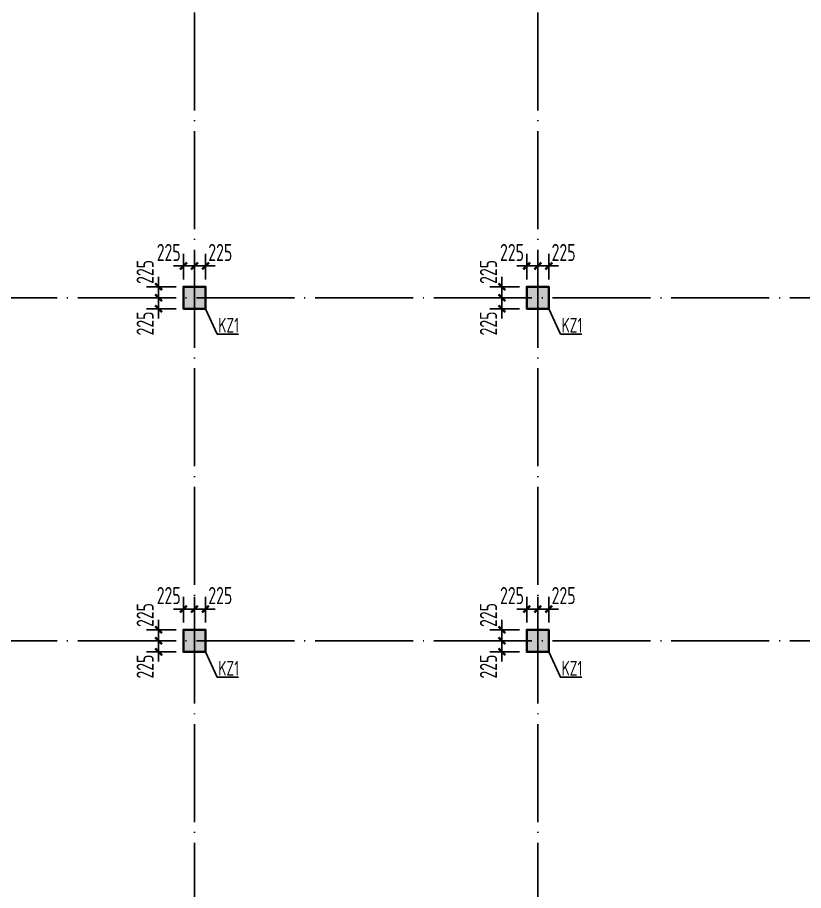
# Model space of a CAD drawing. Extents: x 8268344 to 8869063, y 669070 to 951310.
# Drawn here: x 8463099 to 8479127, y 915453 to 933266 of the extents above; entities that cross this region are included whole.
import ezdxf

# ---------------------------------------------------------------- set-up
doc = ezdxf.new("R2010")
doc.units = 0
doc.header["$LTSCALE"] = 1000
doc.linetypes.add('DOTE', pattern=[2.42, 2, -0.2, 0.02, -0.2])
doc.layers.get('0').update_dxf_attribs({"linetype": 'CONTINUOUS'})
doc.layers.get('Defpoints').update_dxf_attribs({"linetype": 'CONTINUOUS'})
for name, color, linetype in [('DIM', 3, 'CONTINUOUS'), ('DOTE', 1, 'DOTE'), ('PUB_TEXT', 7, 'CONTINUOUS'), ('柱涂实', 54, 'CONTINUOUS')]:
    doc.layers.add(name, color=color, linetype=linetype)
doc.layers.add('柱', color=2, linetype='CONTINUOUS', lineweight=35)
doc.styles.add('HZTXT', font='tssdeng.shx', dxfattribs={"width": 0.75, "bigfont": 'HZTXT.shx'})
doc.styles.add('TSSD_Dimension', font='Tssdeng.shx', dxfattribs={"width": 0.7, "bigfont": 'tssdchn.shx'})
doc.dimstyles.new('TSSD_100_100$0', dxfattribs={"dimtxt": 350, "dimasz": 100, "dimexe": 250, "dimexo": 150, "dimgap": 100, "dimtad": 1, "dimdec": 0, "dimzin": 0, "dimdsep": 46, "dimtxsty": 'TSSD_Dimension', "dimblk": '_TSDBK', "dimblk1": '_TSDBK', "dimblk2": '_TSDBK', "dimsah": 1, "dimcen": 0, "dimclrt": 7, "dimadec": 0, "dimazin": 0, "dimtfac": 1, "dimtdec": 0, "dimtix": 1, "dimtmove": 2, "dimatfit": 3, "dimldrblk": '_TSDBK', "dimfxl": 0, "dimtolj": 1, "dimtzin": 0, "dimarcsym": 0})

# ---------------------------------------------------------------- blocks, each defined once
blk = doc.blocks.new('_TSDBK')
blk.add_line((-1, 0), (1.5, 0))
at = {"const_width": 0.5}
blk.add_lwpolyline([(-0.7, -0.7), (0.7, 0.7)], dxfattribs=at)
blk = doc.blocks.new('*D1514')
at = {"layer": 'Defpoints', "color": 0}
for p in [(8466483, 927773), (8465977, 927548), (8466483, 927548)]:
    blk.add_point(p, dxfattribs=at)
at = {"layer": 'DIM', "color": 0, "lineweight": -2}
for p, q in [((8465977, 927873), (8465977, 927973)), ((8466333, 927773), (8465727, 927773)), ((8465977, 927773), (8465977, 927548)), ((8466333, 927548), (8465727, 927548)), ((8465977, 927448), (8465977, 927348))]:
    blk.add_line(p, q, dxfattribs=at)
at = {"layer": 'DIM', "color": 0, "lineweight": -2, "xscale": 100, "yscale": 100, "zscale": 100}
for p, rotation in [((8465977, 927773), 270), ((8465977, 927548), 90)]:
    blk.add_blockref('_TSDBK', p, dxfattribs=dict(at, rotation=rotation))
at = {"layer": 'DIM', "color": 7, "insert": (8465702, 928074), "char_height": 350, "attachment_point": 5, "rotation": 90, "style": 'TSSD_Dimension'}
blk.add_mtext('\\A1;225', dxfattribs=at)
blk = doc.blocks.new('*D1515')
at = {"layer": 'Defpoints', "color": 0}
for p in [(8466483, 927548), (8465977, 927323), (8466483, 927323)]:
    blk.add_point(p, dxfattribs=at)
at = {"layer": 'DIM', "color": 0, "lineweight": -2}
for p, q in [((8465977, 927648), (8465977, 927748)), ((8466333, 927548), (8465727, 927548)), ((8465977, 927548), (8465977, 927323)), ((8466333, 927323), (8465727, 927323)), ((8465977, 927223), (8465977, 927123))]:
    blk.add_line(p, q, dxfattribs=at)
at = {"layer": 'DIM', "color": 0, "lineweight": -2, "xscale": 100, "yscale": 100, "zscale": 100}
for p, rotation in [((8465977, 927548), 270), ((8465977, 927323), 90)]:
    blk.add_blockref('_TSDBK', p, dxfattribs=dict(at, rotation=rotation))
at = {"layer": 'DIM', "color": 7, "insert": (8465702, 927022), "char_height": 350, "attachment_point": 5, "rotation": 90, "style": 'TSSD_Dimension'}
blk.add_mtext('\\A1;225', dxfattribs=at)
blk = doc.blocks.new('*D1516')
at = {"layer": 'Defpoints', "color": 0}
for p in [(8466933, 928196), (8466708, 927773), (8466933, 927773)]:
    blk.add_point(p, dxfattribs=at)
at = {"layer": 'DIM', "color": 0, "lineweight": -2}
for p, q in [((8466708, 927923), (8466708, 928446)), ((8466933, 927923), (8466933, 928446)), ((8466608, 928196), (8466508, 928196)), ((8466708, 928196), (8466933, 928196)), ((8467033, 928196), (8467133, 928196))]:
    blk.add_line(p, q, dxfattribs=at)
at = {"layer": 'DIM', "color": 0, "lineweight": -2, "xscale": 100, "yscale": 100, "zscale": 100}
blk.add_blockref('_TSDBK', (8466708, 928196), dxfattribs=at)
at = {"layer": 'DIM', "color": 0, "lineweight": -2, "xscale": 100, "yscale": 100, "zscale": 100, "rotation": 180}
blk.add_blockref('_TSDBK', (8466933, 928196), dxfattribs=at)
at = {"layer": 'DIM', "color": 7, "insert": (8467234, 928471), "char_height": 350, "attachment_point": 5, "style": 'TSSD_Dimension'}
blk.add_mtext('\\A1;225', dxfattribs=at)
blk = doc.blocks.new('*D1517')
at = {"layer": 'Defpoints', "color": 0}
for p in [(8466708, 928196), (8466483, 927773), (8466708, 927773)]:
    blk.add_point(p, dxfattribs=at)
at = {"layer": 'DIM', "color": 0, "lineweight": -2}
for p, q in [((8466483, 927923), (8466483, 928446)), ((8466708, 927923), (8466708, 928446)), ((8466383, 928196), (8466283, 928196)), ((8466483, 928196), (8466708, 928196)), ((8466808, 928196), (8466908, 928196))]:
    blk.add_line(p, q, dxfattribs=at)
at = {"layer": 'DIM', "color": 0, "lineweight": -2, "xscale": 100, "yscale": 100, "zscale": 100}
blk.add_blockref('_TSDBK', (8466483, 928196), dxfattribs=at)
at = {"layer": 'DIM', "color": 0, "lineweight": -2, "xscale": 100, "yscale": 100, "zscale": 100, "rotation": 180}
blk.add_blockref('_TSDBK', (8466708, 928196), dxfattribs=at)
at = {"layer": 'DIM', "color": 7, "insert": (8466182, 928471), "char_height": 350, "attachment_point": 5, "style": 'TSSD_Dimension'}
blk.add_mtext('\\A1;225', dxfattribs=at)
blk = doc.blocks.new('*D1518')
at = {"layer": 'Defpoints', "color": 0}
for p in [(8466483, 920773), (8465977, 920548), (8466483, 920548)]:
    blk.add_point(p, dxfattribs=at)
at = {"layer": 'DIM', "color": 0, "lineweight": -2}
for p, q in [((8465977, 920873), (8465977, 920973)), ((8466333, 920773), (8465727, 920773)), ((8465977, 920773), (8465977, 920548)), ((8466333, 920548), (8465727, 920548)), ((8465977, 920448), (8465977, 920348))]:
    blk.add_line(p, q, dxfattribs=at)
at = {"layer": 'DIM', "color": 0, "lineweight": -2, "xscale": 100, "yscale": 100, "zscale": 100}
for p, rotation in [((8465977, 920773), 270), ((8465977, 920548), 90)]:
    blk.add_blockref('_TSDBK', p, dxfattribs=dict(at, rotation=rotation))
at = {"layer": 'DIM', "color": 7, "insert": (8465702, 921074), "char_height": 350, "attachment_point": 5, "rotation": 90, "style": 'TSSD_Dimension'}
blk.add_mtext('\\A1;225', dxfattribs=at)
blk = doc.blocks.new('*D1519')
at = {"layer": 'Defpoints', "color": 0}
for p in [(8466483, 920548), (8465977, 920323), (8466483, 920323)]:
    blk.add_point(p, dxfattribs=at)
at = {"layer": 'DIM', "color": 0, "lineweight": -2}
for p, q in [((8465977, 920648), (8465977, 920748)), ((8466333, 920548), (8465727, 920548)), ((8465977, 920548), (8465977, 920323)), ((8466333, 920323), (8465727, 920323)), ((8465977, 920223), (8465977, 920123))]:
    blk.add_line(p, q, dxfattribs=at)
at = {"layer": 'DIM', "color": 0, "lineweight": -2, "xscale": 100, "yscale": 100, "zscale": 100}
for p, rotation in [((8465977, 920548), 270), ((8465977, 920323), 90)]:
    blk.add_blockref('_TSDBK', p, dxfattribs=dict(at, rotation=rotation))
at = {"layer": 'DIM', "color": 7, "insert": (8465702, 920022), "char_height": 350, "attachment_point": 5, "rotation": 90, "style": 'TSSD_Dimension'}
blk.add_mtext('\\A1;225', dxfattribs=at)
blk = doc.blocks.new('*D1520')
at = {"layer": 'Defpoints', "color": 0}
for p in [(8466933, 921196), (8466708, 920773), (8466933, 920773)]:
    blk.add_point(p, dxfattribs=at)
at = {"layer": 'DIM', "color": 0, "lineweight": -2}
for p, q in [((8466708, 920923), (8466708, 921446)), ((8466933, 920923), (8466933, 921446)), ((8466608, 921196), (8466508, 921196)), ((8466708, 921196), (8466933, 921196)), ((8467033, 921196), (8467133, 921196))]:
    blk.add_line(p, q, dxfattribs=at)
at = {"layer": 'DIM', "color": 0, "lineweight": -2, "xscale": 100, "yscale": 100, "zscale": 100}
blk.add_blockref('_TSDBK', (8466708, 921196), dxfattribs=at)
at = {"layer": 'DIM', "color": 0, "lineweight": -2, "xscale": 100, "yscale": 100, "zscale": 100, "rotation": 180}
blk.add_blockref('_TSDBK', (8466933, 921196), dxfattribs=at)
at = {"layer": 'DIM', "color": 7, "insert": (8467234, 921471), "char_height": 350, "attachment_point": 5, "style": 'TSSD_Dimension'}
blk.add_mtext('\\A1;225', dxfattribs=at)
blk = doc.blocks.new('*D1521')
at = {"layer": 'Defpoints', "color": 0}
for p in [(8466708, 921196), (8466483, 920773), (8466708, 920773)]:
    blk.add_point(p, dxfattribs=at)
at = {"layer": 'DIM', "color": 0, "lineweight": -2}
for p, q in [((8466483, 920923), (8466483, 921446)), ((8466708, 920923), (8466708, 921446)), ((8466383, 921196), (8466283, 921196)), ((8466483, 921196), (8466708, 921196)), ((8466808, 921196), (8466908, 921196))]:
    blk.add_line(p, q, dxfattribs=at)
at = {"layer": 'DIM', "color": 0, "lineweight": -2, "xscale": 100, "yscale": 100, "zscale": 100}
blk.add_blockref('_TSDBK', (8466483, 921196), dxfattribs=at)
at = {"layer": 'DIM', "color": 0, "lineweight": -2, "xscale": 100, "yscale": 100, "zscale": 100, "rotation": 180}
blk.add_blockref('_TSDBK', (8466708, 921196), dxfattribs=at)
at = {"layer": 'DIM', "color": 7, "insert": (8466182, 921471), "char_height": 350, "attachment_point": 5, "style": 'TSSD_Dimension'}
blk.add_mtext('\\A1;225', dxfattribs=at)
blk = doc.blocks.new('*D1538')
at = {"layer": 'Defpoints', "color": 0}
for p in [(8473483, 927773), (8472977, 927548), (8473483, 927548)]:
    blk.add_point(p, dxfattribs=at)
at = {"layer": 'DIM', "color": 0, "lineweight": -2}
for p, q in [((8472977, 927873), (8472977, 927973)), ((8473333, 927773), (8472727, 927773)), ((8472977, 927773), (8472977, 927548)), ((8473333, 927548), (8472727, 927548)), ((8472977, 927448), (8472977, 927348))]:
    blk.add_line(p, q, dxfattribs=at)
at = {"layer": 'DIM', "color": 0, "lineweight": -2, "xscale": 100, "yscale": 100, "zscale": 100}
for p, rotation in [((8472977, 927773), 270), ((8472977, 927548), 90)]:
    blk.add_blockref('_TSDBK', p, dxfattribs=dict(at, rotation=rotation))
at = {"layer": 'DIM', "color": 7, "insert": (8472702, 928074), "char_height": 350, "attachment_point": 5, "rotation": 90, "style": 'TSSD_Dimension'}
blk.add_mtext('\\A1;225', dxfattribs=at)
blk = doc.blocks.new('*D1539')
at = {"layer": 'Defpoints', "color": 0}
for p in [(8473483, 927548), (8472977, 927323), (8473483, 927323)]:
    blk.add_point(p, dxfattribs=at)
at = {"layer": 'DIM', "color": 0, "lineweight": -2}
for p, q in [((8472977, 927648), (8472977, 927748)), ((8473333, 927548), (8472727, 927548)), ((8472977, 927548), (8472977, 927323)), ((8473333, 927323), (8472727, 927323)), ((8472977, 927223), (8472977, 927123))]:
    blk.add_line(p, q, dxfattribs=at)
at = {"layer": 'DIM', "color": 0, "lineweight": -2, "xscale": 100, "yscale": 100, "zscale": 100}
for p, rotation in [((8472977, 927548), 270), ((8472977, 927323), 90)]:
    blk.add_blockref('_TSDBK', p, dxfattribs=dict(at, rotation=rotation))
at = {"layer": 'DIM', "color": 7, "insert": (8472702, 927022), "char_height": 350, "attachment_point": 5, "rotation": 90, "style": 'TSSD_Dimension'}
blk.add_mtext('\\A1;225', dxfattribs=at)
blk = doc.blocks.new('*D1540')
at = {"layer": 'Defpoints', "color": 0}
for p in [(8473933, 928196), (8473708, 927773), (8473933, 927773)]:
    blk.add_point(p, dxfattribs=at)
at = {"layer": 'DIM', "color": 0, "lineweight": -2}
for p, q in [((8473708, 927923), (8473708, 928446)), ((8473933, 927923), (8473933, 928446)), ((8473608, 928196), (8473508, 928196)), ((8473708, 928196), (8473933, 928196)), ((8474033, 928196), (8474133, 928196))]:
    blk.add_line(p, q, dxfattribs=at)
at = {"layer": 'DIM', "color": 0, "lineweight": -2, "xscale": 100, "yscale": 100, "zscale": 100}
blk.add_blockref('_TSDBK', (8473708, 928196), dxfattribs=at)
at = {"layer": 'DIM', "color": 0, "lineweight": -2, "xscale": 100, "yscale": 100, "zscale": 100, "rotation": 180}
blk.add_blockref('_TSDBK', (8473933, 928196), dxfattribs=at)
at = {"layer": 'DIM', "color": 7, "insert": (8474234, 928471), "char_height": 350, "attachment_point": 5, "style": 'TSSD_Dimension'}
blk.add_mtext('\\A1;225', dxfattribs=at)
blk = doc.blocks.new('*D1541')
at = {"layer": 'Defpoints', "color": 0}
for p in [(8473708, 928196), (8473483, 927773), (8473708, 927773)]:
    blk.add_point(p, dxfattribs=at)
at = {"layer": 'DIM', "color": 0, "lineweight": -2}
for p, q in [((8473483, 927923), (8473483, 928446)), ((8473708, 927923), (8473708, 928446)), ((8473383, 928196), (8473283, 928196)), ((8473483, 928196), (8473708, 928196)), ((8473808, 928196), (8473908, 928196))]:
    blk.add_line(p, q, dxfattribs=at)
at = {"layer": 'DIM', "color": 0, "lineweight": -2, "xscale": 100, "yscale": 100, "zscale": 100}
blk.add_blockref('_TSDBK', (8473483, 928196), dxfattribs=at)
at = {"layer": 'DIM', "color": 0, "lineweight": -2, "xscale": 100, "yscale": 100, "zscale": 100, "rotation": 180}
blk.add_blockref('_TSDBK', (8473708, 928196), dxfattribs=at)
at = {"layer": 'DIM', "color": 7, "insert": (8473182, 928471), "char_height": 350, "attachment_point": 5, "style": 'TSSD_Dimension'}
blk.add_mtext('\\A1;225', dxfattribs=at)
blk = doc.blocks.new('*D1542')
at = {"layer": 'Defpoints', "color": 0}
for p in [(8473483, 920773), (8472977, 920548), (8473483, 920548)]:
    blk.add_point(p, dxfattribs=at)
at = {"layer": 'DIM', "color": 0, "lineweight": -2}
for p, q in [((8472977, 920873), (8472977, 920973)), ((8473333, 920773), (8472727, 920773)), ((8472977, 920773), (8472977, 920548)), ((8473333, 920548), (8472727, 920548)), ((8472977, 920448), (8472977, 920348))]:
    blk.add_line(p, q, dxfattribs=at)
at = {"layer": 'DIM', "color": 0, "lineweight": -2, "xscale": 100, "yscale": 100, "zscale": 100}
for p, rotation in [((8472977, 920773), 270), ((8472977, 920548), 90)]:
    blk.add_blockref('_TSDBK', p, dxfattribs=dict(at, rotation=rotation))
at = {"layer": 'DIM', "color": 7, "insert": (8472702, 921074), "char_height": 350, "attachment_point": 5, "rotation": 90, "style": 'TSSD_Dimension'}
blk.add_mtext('\\A1;225', dxfattribs=at)
blk = doc.blocks.new('*D1543')
at = {"layer": 'Defpoints', "color": 0}
for p in [(8473483, 920548), (8472977, 920323), (8473483, 920323)]:
    blk.add_point(p, dxfattribs=at)
at = {"layer": 'DIM', "color": 0, "lineweight": -2}
for p, q in [((8472977, 920648), (8472977, 920748)), ((8473333, 920548), (8472727, 920548)), ((8472977, 920548), (8472977, 920323)), ((8473333, 920323), (8472727, 920323)), ((8472977, 920223), (8472977, 920123))]:
    blk.add_line(p, q, dxfattribs=at)
at = {"layer": 'DIM', "color": 0, "lineweight": -2, "xscale": 100, "yscale": 100, "zscale": 100}
for p, rotation in [((8472977, 920548), 270), ((8472977, 920323), 90)]:
    blk.add_blockref('_TSDBK', p, dxfattribs=dict(at, rotation=rotation))
at = {"layer": 'DIM', "color": 7, "insert": (8472702, 920022), "char_height": 350, "attachment_point": 5, "rotation": 90, "style": 'TSSD_Dimension'}
blk.add_mtext('\\A1;225', dxfattribs=at)
blk = doc.blocks.new('*D1544')
at = {"layer": 'Defpoints', "color": 0}
for p in [(8473933, 921196), (8473708, 920773), (8473933, 920773)]:
    blk.add_point(p, dxfattribs=at)
at = {"layer": 'DIM', "color": 0, "lineweight": -2}
for p, q in [((8473708, 920923), (8473708, 921446)), ((8473933, 920923), (8473933, 921446)), ((8473608, 921196), (8473508, 921196)), ((8473708, 921196), (8473933, 921196)), ((8474033, 921196), (8474133, 921196))]:
    blk.add_line(p, q, dxfattribs=at)
at = {"layer": 'DIM', "color": 0, "lineweight": -2, "xscale": 100, "yscale": 100, "zscale": 100}
blk.add_blockref('_TSDBK', (8473708, 921196), dxfattribs=at)
at = {"layer": 'DIM', "color": 0, "lineweight": -2, "xscale": 100, "yscale": 100, "zscale": 100, "rotation": 180}
blk.add_blockref('_TSDBK', (8473933, 921196), dxfattribs=at)
at = {"layer": 'DIM', "color": 7, "insert": (8474234, 921471), "char_height": 350, "attachment_point": 5, "style": 'TSSD_Dimension'}
blk.add_mtext('\\A1;225', dxfattribs=at)
blk = doc.blocks.new('*D1545')
at = {"layer": 'Defpoints', "color": 0}
for p in [(8473708, 921196), (8473483, 920773), (8473708, 920773)]:
    blk.add_point(p, dxfattribs=at)
at = {"layer": 'DIM', "color": 0, "lineweight": -2}
for p, q in [((8473483, 920923), (8473483, 921446)), ((8473708, 920923), (8473708, 921446)), ((8473383, 921196), (8473283, 921196)), ((8473483, 921196), (8473708, 921196)), ((8473808, 921196), (8473908, 921196))]:
    blk.add_line(p, q, dxfattribs=at)
at = {"layer": 'DIM', "color": 0, "lineweight": -2, "xscale": 100, "yscale": 100, "zscale": 100}
blk.add_blockref('_TSDBK', (8473483, 921196), dxfattribs=at)
at = {"layer": 'DIM', "color": 0, "lineweight": -2, "xscale": 100, "yscale": 100, "zscale": 100, "rotation": 180}
blk.add_blockref('_TSDBK', (8473708, 921196), dxfattribs=at)
at = {"layer": 'DIM', "color": 7, "insert": (8473182, 921471), "char_height": 350, "attachment_point": 5, "style": 'TSSD_Dimension'}
blk.add_mtext('\\A1;225', dxfattribs=at)

msp = doc.modelspace()

# ---------------------------------------------------------------- hatches: boundary and pattern name
at = {"layer": '柱涂实'}
for points in [[(8466932.9, 927323.2), (8466932.9, 927773.2), (8466482.9, 927773.2), (8466482.9, 927323.2)], [(8473932.9, 927323.2), (8473932.9, 927773.2), (8473482.9, 927773.2), (8473482.9, 927323.2)], [(8466932.9, 920323.2), (8466932.9, 920773.2), (8466482.9, 920773.2), (8466482.9, 920323.2)], [(8473932.9, 920323.2), (8473932.9, 920773.2), (8473482.9, 920773.2), (8473482.9, 920323.2)]]:
    msp.add_hatch(color=256, dxfattribs=at).paths.add_polyline_path(points)

# ---------------------------------------------------------------- linework, layer by layer
at = {"layer": 'DOTE'}
for p, q in [((8466707.9, 943048.2), (8466707.9, 898048.2)), ((8473707.9, 943048.2), (8473707.9, 898048.2)), ((8437707.9, 927548.2), (8539007.9, 927548.2)), ((8437707.9, 920548.2), (8539007.9, 920548.2))]:
    msp.add_line(p, q, dxfattribs=at)
at = {"layer": 'PUB_TEXT', "color": 7}
for points in [[(8466932.9, 927323.2), (8467172.3, 926805.4), (8467603.6, 926805.4)], [(8473932.9, 927323.2), (8474172.3, 926805.4), (8474603.6, 926805.4)], [(8466932.9, 920323.2), (8467172.3, 919805.4), (8467603.6, 919805.4)], [(8473932.9, 920323.2), (8474172.3, 919805.4), (8474603.6, 919805.4)]]:
    msp.add_lwpolyline(points, dxfattribs=at)
at = {"layer": '柱'}
for points in [[(8466932.9, 927323.2), (8466932.9, 927773.2), (8466482.9, 927773.2), (8466482.9, 927323.2)], [(8473932.9, 927323.2), (8473932.9, 927773.2), (8473482.9, 927773.2), (8473482.9, 927323.2)], [(8466932.9, 920323.2), (8466932.9, 920773.2), (8466482.9, 920773.2), (8466482.9, 920323.2)], [(8473932.9, 920323.2), (8473932.9, 920773.2), (8473482.9, 920773.2), (8473482.9, 920323.2)]]:
    msp.add_lwpolyline(points, close=True, dxfattribs=at)
at = {"layer": '柱涂实', "linetype": 'Continuous'}
for points in [[(8466932.9, 927323.2), (8466932.9, 927773.2), (8466482.9, 927773.2), (8466482.9, 927323.2)], [(8473932.9, 927323.2), (8473932.9, 927773.2), (8473482.9, 927773.2), (8473482.9, 927323.2)], [(8466932.9, 920323.2), (8466932.9, 920773.2), (8466482.9, 920773.2), (8466482.9, 920323.2)], [(8473932.9, 920323.2), (8473932.9, 920773.2), (8473482.9, 920773.2), (8473482.9, 920323.2)]]:
    msp.add_lwpolyline(points, close=True, dxfattribs=at)

# ---------------------------------------------------------------- texts
at = {"layer": 'PUB_TEXT', "color": 6, "style": 'HZTXT', "width": 0.7}
for p in [(8467193.9, 926837.4), (8474193.9, 926837.4), (8467193.9, 919837.4), (8474193.9, 919837.4)]:
    msp.add_text('KZ1', height=300, dxfattribs=at).set_placement(p)

# ---------------------------------------------------------------- dimensions: what is measured, and where the dimension line sits
at = {"layer": 'DIM'}
for base, p1, p2, picture, middle in [((8466707.9, 928196.1), (8466482.9, 927773.2), (8466707.9, 927773.2), '*D1517', (8466181.8, 928471.1)), ((8466932.9, 928196.1), (8466707.9, 927773.2), (8466932.9, 927773.2), '*D1516', (8467234, 928471.1)), ((8473707.9, 928196.1), (8473482.9, 927773.2), (8473707.9, 927773.2), '*D1541', (8473181.8, 928471.1)), ((8473932.9, 928196.1), (8473707.9, 927773.2), (8473932.9, 927773.2), '*D1540', (8474234, 928471.1)), ((8466707.9, 921196.1), (8466482.9, 920773.2), (8466707.9, 920773.2), '*D1521', (8466181.8, 921471.1)), ((8466932.9, 921196.1), (8466707.9, 920773.2), (8466932.9, 920773.2), '*D1520', (8467234, 921471.1)), ((8473707.9, 921196.1), (8473482.9, 920773.2), (8473707.9, 920773.2), '*D1545', (8473181.8, 921471.1)), ((8473932.9, 921196.1), (8473707.9, 920773.2), (8473932.9, 920773.2), '*D1544', (8474234, 921471.1))]:
    dim = msp.add_linear_dim(base=base, p1=p1, p2=p2, dimstyle='TSSD_100_100$0', dxfattribs=at)
    dim.commit()
    dim.dimension.update_dxf_attribs({"geometry": picture, "text_midpoint": middle, "dimtype": 160})
for base, p1, p2, picture, middle in [((8465976.8, 927548.2), (8466482.9, 927773.2), (8466482.9, 927548.2), '*D1514', (8465701.8, 928074.3)), ((8472976.8, 927548.2), (8473482.9, 927773.2), (8473482.9, 927548.2), '*D1538', (8472701.8, 928074.3)), ((8465976.8, 927323.2), (8466482.9, 927548.2), (8466482.9, 927323.2), '*D1515', (8465701.8, 927022.1)), ((8472976.8, 927323.2), (8473482.9, 927548.2), (8473482.9, 927323.2), '*D1539', (8472701.8, 927022.1)), ((8465976.8, 920548.2), (8466482.9, 920773.2), (8466482.9, 920548.2), '*D1518', (8465701.8, 921074.3)), ((8472976.8, 920548.2), (8473482.9, 920773.2), (8473482.9, 920548.2), '*D1542', (8472701.8, 921074.3)), ((8465976.8, 920323.2), (8466482.9, 920548.2), (8466482.9, 920323.2), '*D1519', (8465701.8, 920022.1)), ((8472976.8, 920323.2), (8473482.9, 920548.2), (8473482.9, 920323.2), '*D1543', (8472701.8, 920022.1))]:
    dim = msp.add_linear_dim(base=base, p1=p1, p2=p2, angle=90, dimstyle='TSSD_100_100$0', dxfattribs=at)
    dim.commit()
    dim.dimension.update_dxf_attribs({"geometry": picture, "text_midpoint": middle, "dimtype": 160})

doc.saveas('drawing.dxf')
